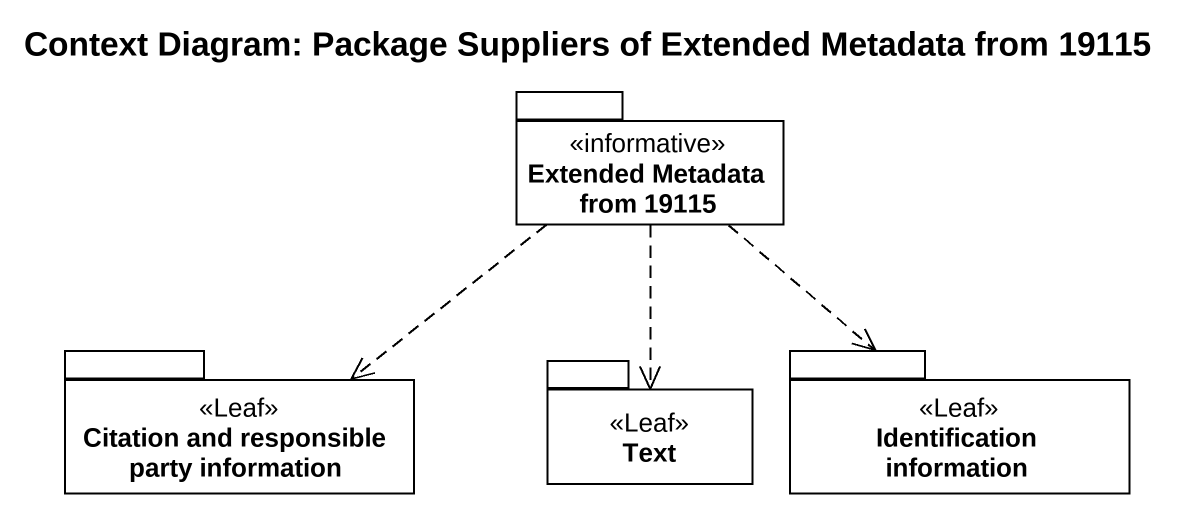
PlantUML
@startuml
title Context Diagram: Package Suppliers of Extended Metadata from 19115
package "Extended Metadata from 19115" as Extended_Metadata_from_19115 <<informative>> {
}
package "Citation and responsible party information" as Citation_and_responsible <<Leaf>> {
}
package "Identification information" as Identification_information <<Leaf>> {
}
package Text <<Leaf>> {
}
Extended_Metadata_from_19115 ..> Citation_and_responsible
Extended_Metadata_from_19115 ..> Identification_information
Extended_Metadata_from_19115 ..> Text
@enduml
